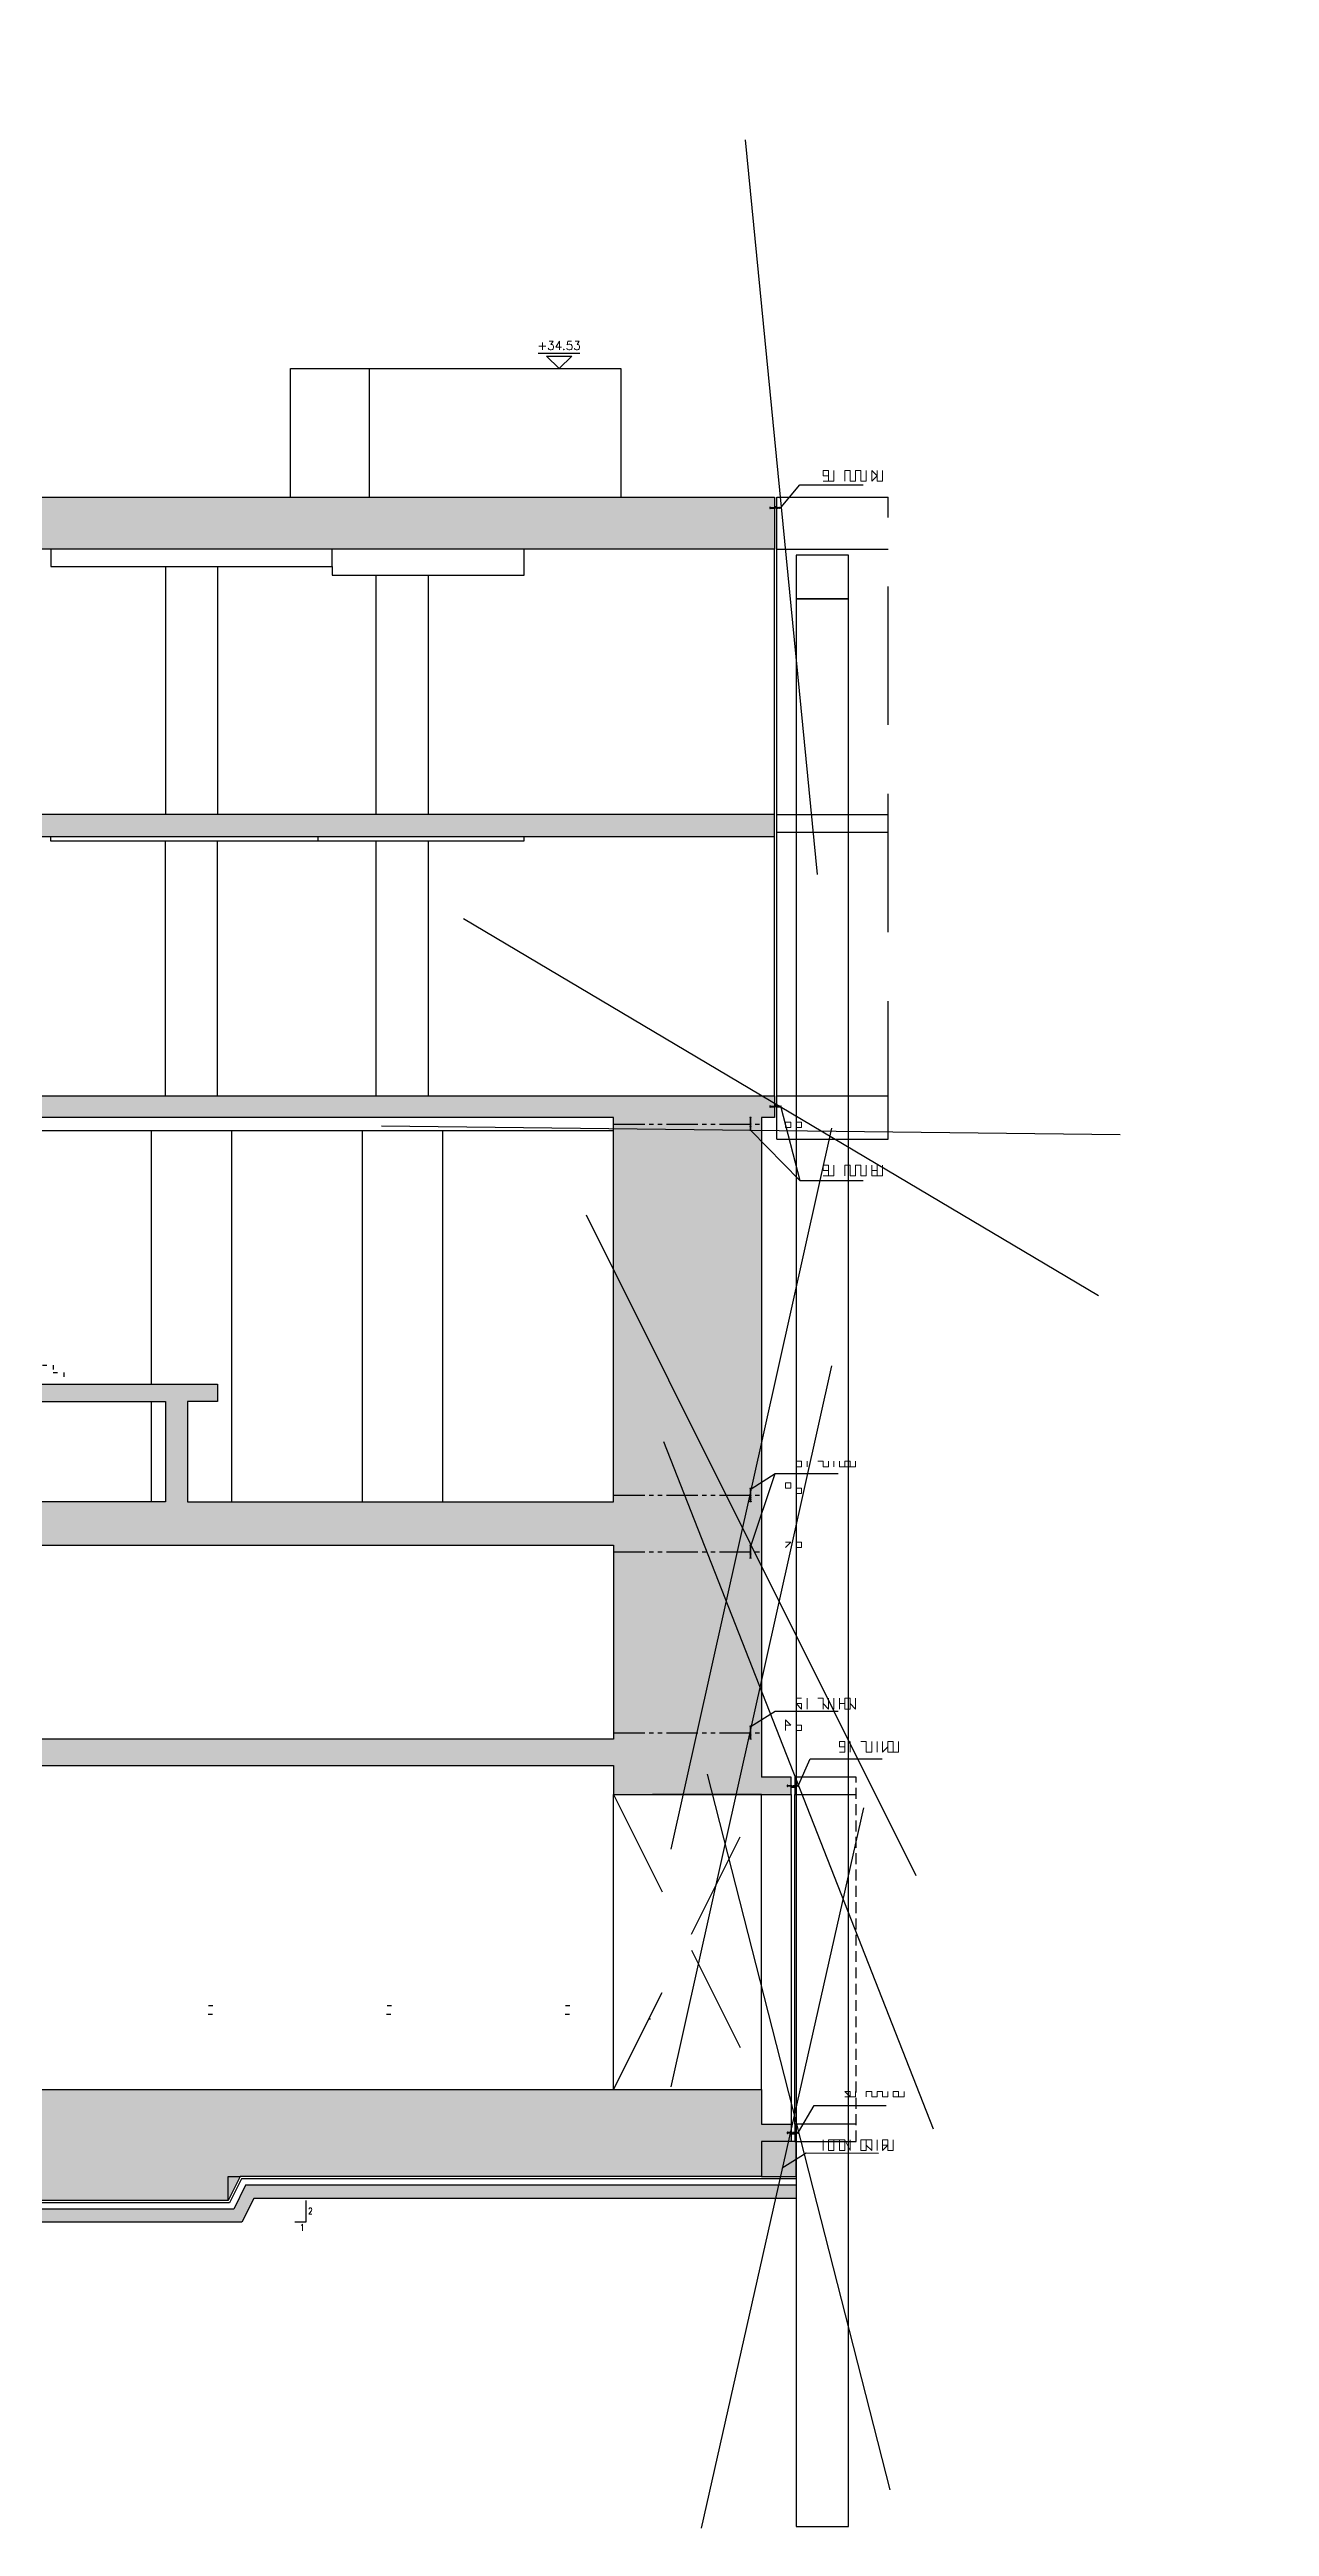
# Model space of a CAD drawing. Header units: millimetres. Extents: x 400382 to 401500, y 4543975 to 4544133.
# Drawn here: x 400997.5 to 401025.5, y 4544007.9 to 4544064.9 of the extents above; entities that cross this region are included whole.
import ezdxf
from ezdxf.enums import TextEntityAlignment as Align

# ---------------------------------------------------------------- set-up
doc = ezdxf.new("R2010")
doc.units = ezdxf.units.MM
for name, pattern in [('ACAD_ISO05W100', [33, 24, -3, 0, -3, 0, -3]), ('CIZGI', [0.4, 0.25, -0.15]), ('CONTINU', [0]), ('Dot', [4, 0, -4]), ('HIDDEN', [0.375, 0.25, -0.125]), ('HIDDEN2', [4.7625, 3.175, -1.5875]), ('UUC-ST-KAL-I05-101-U-000$0$ACAD_ISO05W100', [33, 24, -3, 0, -3, 0, -3])]:
    doc.linetypes.add(name, pattern=pattern)
for name, color, linetype in [('görünüş prota', 4, 'Continuous'), ('inşaat derzi prota', 11, 'Continuous'), ('kesik prota', 2, 'CIZGI'), ('kesit prota', 1, 'Continuous'), ('kesit tarama prota', 252, 'Continuous'), ('kolon tarama prota', 252, 'Continuous'), ('kot prota', 4, 'Continuous'), ('not çizgisi prota', 4, 'Continuous'), ('PRT-CST-rc_level', 6, 'Continuous'), ('PRT-CST-rc_levermark', 4, 'Continuous'), ('st_s_not yazısı', 6, 'Continuous'), ('st_s_su tutucu', 2, 'Continuous'), ('st_s_ölçü', 4, 'Continuous'), ('t35 prota', 3, 'Continuous'), ('UUC-ST-KAL-I05-101-U-000$0$st_s_su tutucu', 2, 'Continuous')]:
    doc.layers.add(name, color=color, linetype=linetype)
doc.layers.add('PRT-KD-kazik', color=172, linetype='Continuous', lineweight=25)
doc.styles.add('NOT', font='romanstw.shx')
doc.styles.add('OLCU', font='romanstw.shx')
doc.dimstyles.new('1-50', dxfattribs={"dimtxt": 10, "dimasz": 4, "dimexe": 4, "dimexo": 8, "dimgap": 4, "dimtad": 1, "dimdec": 1, "dimrnd": 0.05, "dimzin": 9, "dimdsep": 46, "dimtxsty": 'OLCU', "dimblk1": 'OBLIQUE', "dimblk2": 'OBLIQUE', "dimsah": 1, "dimcen": 2, "dimdle": 4, "dimclrd": 4, "dimclre": 4, "dimclrt": 3, "dimadec": 1, "dimazin": 0, "dimtfac": 1, "dimtdec": 1, "dimtix": 1, "dimtmove": 2, "dimatfit": 3, "dimldrblk": 'OBLIQUE', "dimfxl": 1, "dimtvp": 1, "dimtolj": 1, "dimtzin": 1, "dimarcsym": 0})

# ---------------------------------------------------------------- blocks, each defined once
blk = doc.blocks.new('_Oblique')
at = {"layer": 'st_s_ölçü', "lineweight": -2}
blk.add_line((-0.5, -0.5), (0.5, 0.5), dxfattribs=at)
blk = doc.blocks.new('KOTK5')
at = {"layer": 'PRT-CST-rc_levermark'}
blk.add_line((217, 160), (-213, 160), dxfattribs=at)
blk.add_lwpolyline([(130, 130), (-130, 130), (0, 0)], close=True, dxfattribs=at)
at = {"layer": 'PRT-CST-rc_level', "style": 'OLCU'}
blk.add_attdef('000.00', text='', height=90, dxfattribs=at).set_placement((0, 193), align=Align.CENTER)
blk = doc.blocks.new('D')
at = {"layer": 'st_s_su tutucu', "linetype": 'CONTINU', "ltscale": 0.2}
for p, q in [((-39988, 52508), (-39993, 52508)), ((-39993, 52508), (-39993, 52507)), ((-39993, 52507), (-39991, 52506)), ((-39991, 52499), (-39992, 52499)), ((-39992, 52499), (-39992, 52498)), ((-39992, 52498), (-39991, 52498)), ((-39991, 52489), (-39992, 52489)), ((-39992, 52489), (-39992, 52488)), ((-39992, 52488), (-39991, 52488)), ((-39991, 52506), (-39991, 52499)), ((-39991, 52498), (-39991, 52489)), ((-39991, 52488), (-39991, 52479)), ((-39990, 52506), (-39988, 52507)), ((-39990, 52499), (-39990, 52506)), ((-39989, 52499), (-39990, 52499)), ((-39990, 52489), (-39990, 52498)), ((-39990, 52498), (-39989, 52498)), ((-39989, 52489), (-39990, 52489)), ((-39990, 52479), (-39990, 52488)), ((-39990, 52488), (-39989, 52488)), ((-39989, 52498), (-39989, 52499)), ((-39989, 52488), (-39989, 52489)), ((-39988, 52507), (-39988, 52508)), ((-39993, 52449), (-39991, 52450)), ((-39993, 52448), (-39993, 52449)), ((-39988, 52448), (-39993, 52448)), ((-39991, 52479), (-39992, 52479)), ((-39992, 52479), (-39992, 52478)), ((-39992, 52478), (-39991, 52478)), ((-39992, 52468), (-39992, 52469)), ((-39992, 52469), (-39991, 52469)), ((-39991, 52468), (-39992, 52468)), ((-39992, 52458), (-39992, 52459)), ((-39992, 52459), (-39991, 52459)), ((-39991, 52458), (-39992, 52458)), ((-39991, 52469), (-39991, 52478)), ((-39991, 52459), (-39991, 52468)), ((-39991, 52450), (-39991, 52458)), ((-39989, 52479), (-39990, 52479)), ((-39990, 52478), (-39989, 52478)), ((-39990, 52478), (-39990, 52469)), ((-39990, 52469), (-39989, 52469)), ((-39989, 52468), (-39990, 52468)), ((-39990, 52468), (-39990, 52459)), ((-39990, 52459), (-39989, 52459)), ((-39989, 52458), (-39990, 52458)), ((-39990, 52458), (-39990, 52450)), ((-39990, 52450), (-39988, 52449)), ((-39989, 52478), (-39989, 52479)), ((-39989, 52469), (-39989, 52468)), ((-39989, 52459), (-39989, 52458)), ((-39988, 52449), (-39988, 52448))]:
    blk.add_line(p, q, dxfattribs=at)

msp = doc.modelspace()

# ---------------------------------------------------------------- hatches: boundary and pattern name
at = {"layer": 'kesit tarama prota'}
h = msp.add_hatch(color=256, dxfattribs=at)
h.dxf.hatch_style = 1
h.paths.add_polyline_path([(401014.165, 4544054.579), (400934.388, 4544054.579), (400934.388, 4544056.519), (400929.785, 4544056.519), (400929.785, 4544054.579), (400908.962, 4544054.579), (400908.962, 4544023.829), (400908.562, 4544023.829), (400908.562, 4544023.429), (400910.962, 4544023.429), (400910.962, 4544025.429), (400919.062, 4544025.429), (400919.062, 4544024.129), (400926.598, 4544024.129), (400926.598, 4544025.429), (401010.462, 4544025.429), (401010.462, 4544024.759), (401014.545, 4544024.759), (401014.545, 4544025.159), (401013.865, 4544025.159), (401013.865, 4544040.319), (401014.165, 4544040.319), (401014.165, 4544040.819), (400994.725, 4544040.819), (400994.725, 4544039.519), (400996.767, 4544039.519), (400996.767, 4544040.319), (401010.462, 4544040.319), (401010.462, 4544031.489), (401000.68, 4544031.489), (401000.68, 4544033.789), (401001.37, 4544033.789), (401001.37, 4544034.189), (400978.903, 4544034.189), (400978.903, 4544033.789), (400979.584, 4544033.789), (400979.584, 4544031.489), (400937.71, 4544031.489), (400950.406, 4544038.819), (400953.775, 4544038.819), (400953.775, 4544040.319), (400958.97, 4544040.319), (400958.97, 4544038.819), (400965.27, 4544038.819), (400965.27, 4544040.319), (400983.495, 4544040.319), (400983.495, 4544039.519), (400984.687, 4544039.519), (400984.687, 4544038.819), (400986.995, 4544038.819), (400994.638, 4544035.249), (400994.638, 4544035.827), (400989.836, 4544038.069), (400990.707, 4544038.069), (400991.546, 4544037.684), (400991.546, 4544038.029), (400991.546, 4544038.199), (400991.175, 4544038.199), (400991.175, 4544038.369), (400989.403, 4544038.369), (400989.403, 4544038.539), (400989.032, 4544038.539), (400989.032, 4544038.709), (400988.622, 4544038.709), (400988.622, 4544038.637), (400987.16, 4544039.319), (400985.538, 4544039.319), (400985.538, 4544040.819), (400965.957, 4544040.819), (400973.682, 4544045.279), (400977.705, 4544045.279), (400977.705, 4544046.779), (400984.007, 4544046.779), (400984.007, 4544045.779), (400985.028, 4544045.779), (400985.028, 4544046.779), (401014.165, 4544046.779), (401014.165, 4544047.279), (400974.881, 4544047.279), (400974.881, 4544047.129), (400974.591, 4544047.129), (400974.591, 4544046.959), (400974.301, 4544046.959), (400974.301, 4544046.789), (400974.011, 4544046.789), (400974.011, 4544046.619), (400973.721, 4544046.619), (400973.721, 4544046.449), (400973.431, 4544046.449), (400973.431, 4544046.279), (400973.141, 4544046.279), (400973.141, 4544046.109), (400972.851, 4544046.109), (400972.851, 4544045.939), (400972.561, 4544045.939), (400972.561, 4544045.769), (400972.271, 4544045.769), (400972.271, 4544045.599), (400971.981, 4544045.599), (400971.981, 4544045.429), (400971.691, 4544045.429), (400971.691, 4544045.259), (400971.401, 4544045.259), (400971.401, 4544045.089), (400970.211, 4544045.089), (400970.211, 4544044.919), (400969.921, 4544044.919), (400969.921, 4544044.749), (400969.631, 4544044.749), (400969.631, 4544044.579), (400969.341, 4544044.579), (400969.341, 4544044.409), (400969.051, 4544044.409), (400969.051, 4544044.239), (400968.761, 4544044.239), (400968.761, 4544044.069), (400968.471, 4544044.069), (400968.471, 4544043.899), (400968.181, 4544043.899), (400968.181, 4544043.729), (400967.891, 4544043.729), (400967.891, 4544043.559), (400967.601, 4544043.559), (400967.601, 4544043.389), (400967.311, 4544043.389), (400967.311, 4544043.219), (400967.021, 4544043.219), (400967.021, 4544043.049), (400966.731, 4544043.049), (400966.731, 4544042.879), (400965.541, 4544042.879), (400965.541, 4544042.709), (400965.251, 4544042.709), (400965.251, 4544042.539), (400964.961, 4544042.539), (400964.961, 4544042.369), (400964.671, 4544042.369), (400964.671, 4544042.199), (400964.381, 4544042.199), (400964.381, 4544042.029), (400964.091, 4544042.029), (400964.091, 4544041.859), (400963.801, 4544041.859), (400963.801, 4544041.689), (400963.511, 4544041.689), (400963.511, 4544041.519), (400963.221, 4544041.519), (400963.221, 4544041.349), (400962.931, 4544041.349), (400962.931, 4544041.179), (400962.641, 4544041.179), (400962.641, 4544041.009), (400962.351, 4544041.009), (400962.351, 4544040.819), (400960.595, 4544040.819), (400960.595, 4544040.619), (400962.361, 4544040.619), (400962.361, 4544039.319), (400959.47, 4544039.319), (400959.47, 4544040.619), (400959.795, 4544040.619), (400959.795, 4544040.819), (400952.483, 4544040.819), (400952.483, 4544040.669), (400952.193, 4544040.669), (400952.193, 4544040.499), (400951.903, 4544040.499), (400951.903, 4544040.329), (400951.613, 4544040.329), (400951.613, 4544040.159), (400951.323, 4544040.159), (400951.323, 4544039.989), (400951.033, 4544039.989), (400951.033, 4544039.819), (400950.743, 4544039.819), (400950.743, 4544039.649), (400950.453, 4544039.649), (400950.453, 4544039.479), (400950.163, 4544039.479), (400950.163, 4544039.309), (400949.873, 4544039.309), (400949.873, 4544039.139), (400949.583, 4544039.139), (400949.583, 4544038.969), (400949.293, 4544038.969), (400949.293, 4544038.799), (400949.003, 4544038.799), (400949.003, 4544038.629), (400948.713, 4544038.629), (400948.713, 4544038.459), (400947.513, 4544038.459), (400947.513, 4544038.289), (400947.223, 4544038.289), (400947.223, 4544038.119), (400946.933, 4544038.119), (400946.933, 4544037.949), (400946.643, 4544037.949), (400946.643, 4544037.779), (400946.353, 4544037.779), (400946.353, 4544037.609), (400946.063, 4544037.609), (400946.063, 4544037.439), (400945.773, 4544037.439), (400945.773, 4544037.269), (400945.483, 4544037.269), (400945.483, 4544037.099), (400945.193, 4544037.099), (400945.193, 4544036.929), (400944.903, 4544036.929), (400944.903, 4544036.759), (400944.613, 4544036.759), (400944.613, 4544036.589), (400944.323, 4544036.589), (400944.323, 4544036.419), (400944.033, 4544036.419), (400944.033, 4544036.249), (400943.743, 4544036.249), (400943.743, 4544036.079), (400942.543, 4544036.079), (400942.543, 4544035.909), (400942.253, 4544035.909), (400942.253, 4544035.739), (400941.963, 4544035.739), (400941.963, 4544035.569), (400941.673, 4544035.569), (400941.673, 4544035.399), (400941.383, 4544035.399), (400941.383, 4544035.229), (400941.093, 4544035.229), (400941.093, 4544035.059), (400940.803, 4544035.059), (400940.803, 4544034.889), (400940.513, 4544034.889), (400940.513, 4544034.719), (400940.223, 4544034.719), (400940.223, 4544034.549), (400939.933, 4544034.549), (400939.933, 4544034.379), (400939.643, 4544034.379), (400939.643, 4544034.209), (400939.353, 4544034.209), (400939.353, 4544034.039), (400939.063, 4544034.039), (400939.063, 4544033.869), (400938.773, 4544033.869), (400938.773, 4544033.699), (400937.573, 4544033.699), (400937.573, 4544033.529), (400937.283, 4544033.529), (400937.283, 4544033.359), (400936.993, 4544033.359), (400936.993, 4544033.189), (400936.703, 4544033.189), (400936.703, 4544033.019), (400936.413, 4544033.019), (400936.413, 4544032.849), (400936.123, 4544032.849), (400936.123, 4544032.679), (400935.833, 4544032.679), (400935.833, 4544032.509), (400935.543, 4544032.509), (400935.543, 4544032.339), (400935.253, 4544032.339), (400935.253, 4544032.169), (400934.963, 4544032.169), (400934.963, 4544031.999), (400934.673, 4544031.999), (400934.673, 4544031.829), (400934.383, 4544031.829), (400934.383, 4544031.659), (400934.093, 4544031.659), (400934.093, 4544031.489), (400933.803, 4544031.489), (400933.803, 4544031.319), (400933.513, 4544031.319), (400933.513, 4544031.149), (400932.313, 4544031.149), (400932.313, 4544030.979), (400932.023, 4544030.979), (400932.023, 4544030.809), (400931.733, 4544030.809), (400931.733, 4544030.639), (400931.443, 4544030.639), (400931.443, 4544030.469), (400931.153, 4544030.469), (400931.153, 4544030.299), (400930.863, 4544030.299), (400930.863, 4544030.129), (400930.573, 4544030.129), (400930.573, 4544029.959), (400930.283, 4544029.959), (400930.283, 4544029.789), (400929.993, 4544029.789), (400929.993, 4544029.619), (400929.703, 4544029.619), (400929.703, 4544029.449), (400929.413, 4544029.449), (400929.413, 4544029.279), (400929.123, 4544029.279), (400929.123, 4544029.109), (400928.833, 4544029.109), (400928.833, 4544028.939), (400928.543, 4544028.939), (400928.543, 4544028.769), (400928.253, 4544028.769), (400928.253, 4544028.599), (400927.053, 4544028.599), (400927.053, 4544028.429), (400926.763, 4544028.429), (400926.763, 4544028.259), (400926.473, 4544028.259), (400926.473, 4544028.089), (400926.183, 4544028.089), (400926.183, 4544027.919), (400925.893, 4544027.919), (400925.893, 4544027.749), (400925.603, 4544027.749), (400925.603, 4544027.579), (400925.313, 4544027.579), (400925.313, 4544027.409), (400925.023, 4544027.409), (400925.023, 4544027.239), (400924.733, 4544027.239), (400924.733, 4544027.069), (400924.443, 4544027.069), (400924.443, 4544026.899), (400924.153, 4544026.899), (400924.153, 4544026.729), (400923.863, 4544026.729), (400923.863, 4544026.559), (400923.573, 4544026.559), (400923.573, 4544026.389), (400923.283, 4544026.389), (400923.283, 4544026.219), (400922.993, 4544026.219), (400922.993, 4544025.729), (400922.693, 4544025.729), (400922.693, 4544026.029), (400920.762, 4544026.029), (400920.762, 4544025.829), (400922.493, 4544025.829), (400922.493, 4544025.529), (400922.993, 4544025.529), (400922.993, 4544024.529), (400919.662, 4544024.529), (400919.662, 4544025.829), (400919.962, 4544025.829), (400919.962, 4544026.029), (400910.962, 4544026.029), (400910.962, 4544030.889), (400922.612, 4544030.889), (400922.612, 4544030.489), (400923.812, 4544030.489), (400923.812, 4544031.489), (400910.462, 4544031.489), (400910.462, 4544040.319), (400918.012, 4544040.319), (400918.012, 4544038.819), (400922.745, 4544038.819), (400925.343, 4544040.319), (400939.112, 4544040.319), (400939.112, 4544039.619), (400939.712, 4544039.619), (400939.712, 4544040.819), (400926.209, 4544040.819), (400933.934, 4544045.279), (400937.897, 4544045.279), (400937.897, 4544046.779), (400965.712, 4544046.779), (400965.712, 4544047.279), (400935.093, 4544047.279), (400935.093, 4544047.129), (400934.803, 4544047.129), (400934.803, 4544046.959), (400934.513, 4544046.959), (400934.513, 4544046.789), (400934.223, 4544046.789), (400934.223, 4544046.619), (400933.933, 4544046.619), (400933.933, 4544046.449), (400933.643, 4544046.449), (400933.643, 4544046.279), (400933.353, 4544046.279), (400933.353, 4544046.109), (400933.063, 4544046.109), (400933.063, 4544045.939), (400932.773, 4544045.939), (400932.773, 4544045.769), (400932.483, 4544045.769), (400932.483, 4544045.599), (400932.193, 4544045.599), (400932.193, 4544045.429), (400931.903, 4544045.429), (400931.903, 4544045.259), (400931.613, 4544045.259), (400931.613, 4544045.089), (400930.413, 4544045.089), (400930.413, 4544044.919), (400930.123, 4544044.919), (400930.123, 4544044.749), (400929.833, 4544044.749), (400929.833, 4544044.579), (400929.543, 4544044.579), (400929.543, 4544044.409), (400929.253, 4544044.409), (400929.253, 4544044.239), (400928.963, 4544044.239), (400928.963, 4544044.069), (400928.673, 4544044.069), (400928.673, 4544043.899), (400928.383, 4544043.899), (400928.383, 4544043.729), (400928.093, 4544043.729), (400928.093, 4544043.559), (400927.803, 4544043.559), (400927.803, 4544043.389), (400927.513, 4544043.389), (400927.513, 4544043.219), (400927.223, 4544043.219), (400927.223, 4544043.049), (400926.933, 4544043.049), (400926.933, 4544042.879), (400925.733, 4544042.879), (400925.733, 4544042.709), (400925.443, 4544042.709), (400925.443, 4544042.539), (400925.153, 4544042.539), (400925.153, 4544042.369), (400924.863, 4544042.369), (400924.863, 4544042.199), (400924.573, 4544042.199), (400924.573, 4544042.029), (400924.283, 4544042.029), (400924.283, 4544041.859), (400923.993, 4544041.859), (400923.993, 4544041.689), (400923.703, 4544041.689), (400923.703, 4544041.519), (400923.413, 4544041.519), (400923.413, 4544041.349), (400923.123, 4544041.349), (400923.123, 4544041.179), (400922.833, 4544041.179), (400922.833, 4544041.009), (400922.543, 4544041.009), (400922.543, 4544040.819), (400920.762, 4544040.819), (400920.762, 4544040.619), (400922.553, 4544040.619), (400922.553, 4544039.319), (400918.512, 4544039.319), (400918.512, 4544040.319), (400919.662, 4544040.319), (400919.662, 4544040.619), (400919.962, 4544040.619), (400919.962, 4544040.819), (400910.462, 4544040.819), (400910.462, 4544046.779), (400922.612, 4544046.779), (400922.612, 4544046.279), (400923.212, 4544046.279), (400923.212, 4544047.279), (400910.462, 4544047.279), (400910.462, 4544053.379), (400930.285, 4544053.379), (400930.285, 4544056.019), (400933.888, 4544056.019), (400933.888, 4544053.379), (401014.165, 4544053.379)])
h.paths.add_polyline_path([(400937.397, 4544047.079), (400937.397, 4544045.779), (400933.185, 4544045.779), (400935.403, 4544047.079)], flags=16)
h.paths.add_polyline_path([(400931.623, 4544044.889), (400931.623, 4544044.522), (400927.243, 4544041.993), (400927.243, 4544042.829), (400930.757, 4544044.889)], flags=16)
h.paths.add_polyline_path([(400950.575, 4544039.319), (400952.793, 4544040.619), (400953.275, 4544040.619), (400953.275, 4544039.319)], flags=16)
h.paths.add_polyline_path([(400942.887, 4544035.879), (400943.743, 4544035.879), (400943.743, 4544035.55), (400939.073, 4544032.853), (400939.073, 4544033.643)], flags=16)
h.paths.add_polyline_path([(400926.943, 4544042.679), (400926.943, 4544041.82), (400922.853, 4544039.459), (400922.853, 4544040.789), (400926.077, 4544042.679)], flags=16)
h.paths.add_polyline_path([(400938.773, 4544033.499), (400938.773, 4544032.68), (400936.71, 4544031.489), (400935.055, 4544031.489), (400935.055, 4544031.822), (400937.917, 4544033.499)], flags=16)
h.paths.add_polyline_path([(400964.697, 4544030.889), (400964.697, 4544030.489), (401010.462, 4544030.489), (401010.462, 4544026.029), (400926.598, 4544026.029), (400935.016, 4544030.889), (400937.712, 4544030.889), (400937.712, 4544030.489), (400938.312, 4544030.489), (400938.312, 4544030.889)], flags=16)
h.paths.add_polyline_path([(400933.523, 4544030.949), (400933.523, 4544030.605), (400928.553, 4544027.735), (400928.553, 4544028.543), (400932.657, 4544030.949)], flags=16)
h.paths.add_polyline_path([(400962.661, 4544040.789), (400965.885, 4544042.679), (400966.731, 4544042.679), (400966.731, 4544041.843), (400964.77, 4544040.711), (400964.77, 4544039.319), (400962.661, 4544039.319)], flags=16)
h.paths.add_polyline_path([(400967.031, 4544042.823), (400970.555, 4544044.889), (400971.401, 4544044.889), (400971.401, 4544044.539), (400967.031, 4544042.016)], flags=16)
h.paths.add_polyline_path([(400928.253, 4544028.399), (400928.253, 4544027.562), (400925.798, 4544026.145), (400925.798, 4544024.529), (400923.293, 4544024.529), (400923.293, 4544025.993), (400927.397, 4544028.399)], flags=16)
h.paths.add_polyline_path([(400973.548, 4544046.116), (400975.191, 4544047.079), (400977.205, 4544047.079), (400977.205, 4544045.779), (400973.548, 4544045.779)], flags=16)
h.paths.add_polyline_path([(400980.094, 4544033.789), (401000.17, 4544033.789), (401000.17, 4544031.489), (400980.094, 4544031.489)], flags=16)
h = msp.add_hatch(color=256, dxfattribs=at)
h.dxf.hatch_style = 1
h.paths.add_polyline_path([(401014.545, 4544017.187), (401013.865, 4544017.187), (401013.865, 4544017.979), (400910.598, 4544017.979), (400910.462, 4544017.979), (400910.462, 4544017.979), (400908.962, 4544017.979), (400908.962, 4544016.979), (400908.562, 4544016.979), (400908.562, 4544016.579), (400908.962, 4544016.579), (400908.962, 4544015.979), (400978.373, 4544015.979), (400978.648, 4544015.429), (401001.615, 4544015.429), (401001.89, 4544015.979), (401013.865, 4544015.979), (401013.865, 4544016.787), (401014.545, 4544016.787)])
h = msp.add_hatch(color=256, dxfattribs=at)
h.dxf.hatch_style = 1
h.paths.add_polyline_path([(401014.665, 4544016.787), (401013.865, 4544016.787), (401013.865, 4544015.979), (401014.665, 4544015.979)])
h = msp.add_hatch(dxfattribs=at)
h.set_pattern_fill('AR-CONC', color=253, scale=0.001)
h.set_pattern_definition([(50, (401082.28934, 4543709.78751), (0.18218467, -0.015939086), [0.01905, -0.20955]), (355, (401082.28934, 4543709.7875), (-0.03524342, 0.19105685), [0.01524, -0.16764058]), (100.451445, (401082.30452, 4543709.78618), (0.14694125, 0.17511775), [0.01619001, -0.17809024]), (46.1842, (401082.28934, 4543709.8383), (0.27107904, -0.04204233), [0.028575, -0.314325]), (96.63556, (401082.31193, 4543709.8348), (0.23740413, 0.24742612), [0.02428502, -0.2671356]), (351.18415, (401082.28934, 4543709.8383), (0.23740413, 0.24742612), [0.02285997, -0.25145973]), (21, (401082.31474, 4543709.82561), (0.15161439, -0.1022652), [0.01905, -0.20955]), (326, (401082.31474, 4543709.8256), (0.06180203, 0.18418797), [0.01524, -0.16764]), (71.451445, (401082.32738, 4543709.81709), (0.21341642, 0.08192277), [0.01619001, -0.17808994]), (37.5, (401082.28934, 4543709.78751), (0.003088603, 0.084555039), [0, -0.165608, 0, -0.17018, 0, -0.168275]), (7.5, (401082.28934, 4543709.78751), (0.066819663, 0.100180575), [0, -0.097028, 0, -0.161798, 0, -0.064135]), (327.5, (401082.2327, 4543709.78751), (0.135590595, -0.005728744), [0, -0.0635, 0, -0.19812, 0, -0.26289]), (317.5, (401082.2073, 4543709.78751), (0.14812918, 0.02542649), [0, -0.08255, 0, -0.131572, 0, -0.18669])])
h.paths.add_polyline_path([(401001.924, 4544014.929), (401002.199, 4544015.479), (401014.665, 4544015.479), (401014.665, 4544015.779), (401002.014, 4544015.779), (401001.739, 4544015.229), (400978.524, 4544015.229), (400978.249, 4544015.779), (400908.162, 4544015.779), (400908.162, 4544015.479), (400978.064, 4544015.479), (400978.339, 4544014.929)])

# ---------------------------------------------------------------- linework, layer by layer
at = {"layer": 'görünüş prota', "color": 4}
for p, q in [((401004.861, 4544054.579), (401004.861, 4544057.529)), ((401014.166, 4544047.279), (401014.166, 4544053.379)), ((401000.17, 4544052.979), (401000.17, 4544047.279)), ((401001.37, 4544052.979), (401001.37, 4544047.279)), ((401005.016, 4544047.279), (401005.016, 4544052.779)), ((401006.216, 4544047.279), (401006.216, 4544052.779)), ((401000.17, 4544040.819), (401000.17, 4544046.679)), ((401001.37, 4544040.819), (401001.37, 4544046.679)), ((401005.016, 4544040.819), (401005.016, 4544046.679)), ((401006.216, 4544040.819), (401006.216, 4544046.679)), ((401014.165, 4544040.819), (401014.165, 4544046.779)), ((400999.847, 4544034.189), (400999.847, 4544040.019)), ((401001.693, 4544031.489), (401001.693, 4544040.019)), ((401004.693, 4544040.019), (401004.693, 4544031.489)), ((401006.537, 4544040.019), (401006.537, 4544031.489)), ((400999.847, 4544031.489), (400999.847, 4544033.789))]:
    msp.add_line(p, q, dxfattribs=at)
at = {"layer": 'görünüş prota', "color": 4, "linetype": 'Dot'}
for p, q in [((400910.951, 4544019.709), (401010.452, 4544019.709)), ((400910.962, 4544019.909), (401010.462, 4544019.909))]:
    msp.add_line(p, q, dxfattribs=at)
at = {"layer": 'görünüş prota', "color": 4}
for points in [[(401003.042, 4544054.579), (401003.042, 4544057.529), (401010.636, 4544057.529), (401010.636, 4544054.579)], [(400997.536, 4544053.379), (400997.536, 4544052.979), (401004.005, 4544052.979), (401004.005, 4544053.379)], [(401004.005, 4544052.979), (401004.005, 4544052.779), (401008.41, 4544052.779), (401008.41, 4544053.379)], [(400997.533, 4544046.779), (400997.533, 4544046.679), (401003.679, 4544046.679), (401003.679, 4544046.779)], [(401003.679, 4544046.679), (401008.41, 4544046.679), (401008.41, 4544046.779)], [(400996.767, 4544040.019), (401010.462, 4544040.019)], [(401013.865, 4544017.979), (401013.865, 4544024.759)], [(401014.545, 4544024.759), (401014.545, 4544017.187)]]:
    msp.add_lwpolyline(points, dxfattribs=at)
at = {"layer": 'görünüş prota', "color": 4, "linetype": 'Dot'}
msp.add_lwpolyline([(400997.348, 4544034.629), (400997.591, 4544034.629), (400997.591, 4544034.459), (400997.834, 4544034.459), (400997.834, 4544034.189)], dxfattribs=at)
at = {"layer": 'görünüş prota'}
for points in [[(401014.665, 4544015.929), (401001.921, 4544015.929), (401001.646, 4544015.379), (400978.617, 4544015.379), (400978.342, 4544015.929), (400908.162, 4544015.929)], [(401014.665, 4544015.779), (401002.014, 4544015.779), (401001.739, 4544015.229), (400978.524, 4544015.229), (400978.249, 4544015.779), (400908.162, 4544015.779)], [(401013.865, 4544015.979), (401014.665, 4544015.979), (401014.665, 4544015.479)], [(401014.665, 4544015.479), (401002.199, 4544015.479), (401001.924, 4544014.929), (400978.339, 4544014.929), (400978.064, 4544015.479), (400908.162, 4544015.479)]]:
    msp.add_lwpolyline(points, dxfattribs=at)
at = {"layer": 'inşaat derzi prota', "linetype": 'ACAD_ISO05W100', "ltscale": 0.03}
for points in [[(401010.462, 4544040.169), (401013.865, 4544040.169)], [(401010.462, 4544031.639), (401013.865, 4544031.639)], [(401010.462, 4544030.339), (401013.865, 4544030.339)], [(401010.462, 4544026.179), (401013.865, 4544026.179)]]:
    msp.add_lwpolyline(points, dxfattribs=at)
at = {"layer": 'kesik prota', "ltscale": 10}
for points in [[(401010.462, 4544017.979), (401013.865, 4544024.759), (401010.462, 4544024.759), (401013.865, 4544017.979)], [(401001.615, 4544015.429), (401001.615, 4544015.979), (401001.89, 4544015.979)]]:
    msp.add_lwpolyline(points, dxfattribs=at)
at = {"layer": 'kesit prota', "color": 1}
for p, q in [((400926.598, 4544025.429), (401010.462, 4544025.429)), ((401010.462, 4544025.429), (401010.462, 4544024.759)), ((401010.462, 4544024.759), (401014.545, 4544024.759)), ((401014.545, 4544025.159), (401013.865, 4544025.159)), ((401014.545, 4544024.759), (401014.545, 4544025.159))]:
    msp.add_line(p, q, dxfattribs=at)
at = {"layer": 'kesit prota', "color": 4, "linetype": 'Dot'}
msp.add_line((401011.28, 4544019.609), (401011.313, 4544019.609), dxfattribs=at)
at = {"layer": 'kesit prota', "color": 1}
for points in [[(400908.962, 4544054.579), (400929.785, 4544054.579), (400929.785, 4544056.519), (400934.388, 4544056.519), (400934.388, 4544054.579), (401014.165, 4544054.579), (401014.165, 4544053.379), (400933.888, 4544053.379), (400933.888, 4544056.019)], [(400985.028, 4544046.779), (401014.165, 4544046.779), (401014.165, 4544047.279), (400974.881, 4544047.279)], [(400937.71, 4544031.489), (400979.584, 4544031.489), (400979.584, 4544033.789), (400978.903, 4544033.789), (400978.903, 4544034.189), (401001.37, 4544034.189), (401001.37, 4544033.789), (401000.68, 4544033.789), (401000.68, 4544031.489), (401010.462, 4544031.489), (401010.462, 4544040.319), (400996.767, 4544040.319), (400996.767, 4544039.519), (400994.725, 4544039.519), (400994.725, 4544040.819), (401014.165, 4544040.819), (401014.165, 4544040.319), (401013.865, 4544040.319), (401013.865, 4544025.159)], [(400937.712, 4544030.889), (400937.712, 4544030.489), (400938.312, 4544030.489), (400938.312, 4544030.889), (400964.697, 4544030.889), (400964.697, 4544030.489), (401010.462, 4544030.489), (401010.462, 4544026.029), (400926.598, 4544026.029), (400935.016, 4544030.889), (400937.712, 4544030.889)], [(400908.962, 4544016.579), (400908.562, 4544016.579), (400908.562, 4544016.979), (400908.962, 4544016.979), (400908.962, 4544017.979), (400910.462, 4544017.979), (400910.462, 4544017.979), (401013.865, 4544017.979), (401013.865, 4544017.187), (401014.545, 4544017.187), (401014.545, 4544016.787), (401013.865, 4544016.787), (401013.865, 4544015.979), (401001.89, 4544015.979), (401001.615, 4544015.429), (400978.648, 4544015.429)], [(401014.665, 4544016.787), (401013.865, 4544016.787), (401013.865, 4544015.979), (401014.665, 4544015.979), (401014.665, 4544016.787)]]:
    msp.add_lwpolyline(points, dxfattribs=at)
msp.add_lwpolyline([(400980.094, 4544033.789), (401000.17, 4544033.789), (401000.17, 4544031.489), (400980.094, 4544031.489)], close=True, dxfattribs=at)
at = {"layer": 'kesit tarama prota'}
for points in [[(401014.215, 4544039.819), (401014.215, 4544054.579)], [(401014.215, 4544054.579), (401016.775, 4544054.579)], [(401014.215, 4544053.379), (401016.775, 4544053.379)], [(401014.215, 4544047.279), (401016.775, 4544047.279)], [(401014.215, 4544046.879), (401016.775, 4544046.879)], [(401014.215, 4544040.819), (401016.775, 4544040.819)], [(401014.215, 4544039.819), (401016.775, 4544039.819)]]:
    msp.add_lwpolyline(points, dxfattribs=at)
at = {"layer": 'kesit tarama prota', "linetype": 'HIDDEN2'}
msp.add_lwpolyline([(401016.775, 4544039.819), (401016.775, 4544054.579)], dxfattribs=at)
at = {"layer": 'kolon tarama prota'}
for points in [[(401016.039, 4544025.159), (401014.63, 4544025.159), (401014.63, 4544024.759), (401016.039, 4544024.759)], [(401014.63, 4544017.187), (401014.63, 4544024.759)], [(401016.039, 4544017.187), (401014.63, 4544017.187), (401014.63, 4544016.787), (401016.039, 4544016.787)]]:
    msp.add_lwpolyline(points, dxfattribs=at)
at = {"layer": 'kolon tarama prota', "linetype": 'HIDDEN'}
msp.add_lwpolyline([(401016.039, 4544016.787), (401016.039, 4544025.159)], dxfattribs=at)
at = {"layer": 'PRT-KD-kazik', "color": 3}
for points in [[(401015.865, 4544053.239), (401014.665, 4544053.239), (401014.665, 4544052.239), (401015.865, 4544052.239)], [(401015.865, 4544052.239), (401014.665, 4544052.239), (401014.665, 4544007.939), (401015.865, 4544007.939)]]:
    msp.add_lwpolyline(points, close=True, dxfattribs=at)
at = {"layer": 'st_s_ölçü', "color": 6, "lineweight": 0}
for points in [[(401015.407, 4544055.19), (401015.283, 4544055.19), (401015.283, 4544055.066), (401015.407, 4544055.066), (401015.407, 4544054.942), (401015.283, 4544054.942)], [(401015.407, 4544055.19), (401015.407, 4544055.066), (401015.407, 4544054.942), (401015.531, 4544054.942), (401015.531, 4544055.066), (401015.531, 4544055.19)], [(401015.778, 4544055.19), (401015.778, 4544054.942)], [(401015.778, 4544055.19), (401015.902, 4544055.19)], [(401015.902, 4544055.19), (401015.902, 4544055.066), (401015.902, 4544054.942), (401016.026, 4544054.942), (401016.026, 4544055.066), (401016.026, 4544055.19)], [(401016.026, 4544055.19), (401016.15, 4544055.19)], [(401016.15, 4544055.19), (401016.15, 4544054.942)], [(401016.15, 4544055.19), (401016.15, 4544055.066), (401016.15, 4544054.942), (401016.273, 4544054.942), (401016.273, 4544055.066), (401016.273, 4544055.19)], [(401016.521, 4544055.19), (401016.521, 4544055.066), (401016.521, 4544054.942), (401016.645, 4544054.942), (401016.645, 4544055.066), (401016.645, 4544055.19)], [(401014.417, 4544040.215), (401014.417, 4544040.091), (401014.417, 4544040.215), (401014.541, 4544040.215), (401014.541, 4544040.091), (401014.417, 4544040.091)], [(401015.407, 4544039.101), (401015.407, 4544039.225), (401015.283, 4544039.225), (401015.283, 4544039.101), (401015.407, 4544039.101), (401015.407, 4544038.977), (401015.283, 4544038.977)], [(401015.407, 4544039.225), (401015.407, 4544038.977), (401015.531, 4544038.977), (401015.531, 4544039.225)], [(401015.778, 4544039.225), (401015.778, 4544038.977)], [(401015.778, 4544039.225), (401015.902, 4544039.225)], [(401015.902, 4544039.225), (401015.902, 4544038.977), (401016.026, 4544038.977), (401016.026, 4544039.225)], [(401016.026, 4544039.225), (401016.15, 4544039.225)], [(401016.15, 4544039.225), (401016.15, 4544038.977)], [(401016.15, 4544039.225), (401016.15, 4544038.977), (401016.273, 4544038.977), (401016.273, 4544039.225)], [(401016.521, 4544039.101), (401016.397, 4544039.101), (401016.397, 4544039.225), (401016.397, 4544039.101), (401016.397, 4544038.977), (401016.521, 4544038.977)], [(401016.521, 4544039.225), (401016.521, 4544038.977), (401016.645, 4544038.977), (401016.645, 4544039.225)], [(401014.788, 4544032.418), (401014.665, 4544032.418), (401014.788, 4544032.418), (401014.788, 4544032.294), (401014.665, 4544032.294)], [(401015.16, 4544032.418), (401015.283, 4544032.418)], [(401015.283, 4544032.418), (401015.283, 4544032.294)], [(401015.283, 4544032.418), (401015.283, 4544032.294), (401015.407, 4544032.294), (401015.407, 4544032.418)], [(401015.531, 4544032.418), (401015.531, 4544032.294)], [(401015.655, 4544032.418), (401015.655, 4544032.294), (401015.778, 4544032.294), (401015.778, 4544032.418)], [(401015.902, 4544032.418), (401015.778, 4544032.418), (401015.778, 4544032.294), (401015.902, 4544032.294)], [(401015.902, 4544032.418), (401015.902, 4544032.294), (401016.026, 4544032.294), (401016.026, 4544032.418)], [(401014.417, 4544030.561), (401014.541, 4544030.561), (401014.417, 4544030.438)], [(401014.788, 4544026.972), (401014.665, 4544026.972), (401014.665, 4544026.849), (401014.788, 4544026.849), (401014.788, 4544026.725), (401014.665, 4544026.849)], [(401015.16, 4544026.972), (401015.283, 4544026.972)], [(401015.283, 4544026.972), (401015.283, 4544026.725)], [(401015.283, 4544026.972), (401015.283, 4544026.849), (401015.407, 4544026.725), (401015.407, 4544026.849), (401015.407, 4544026.972)], [(401015.531, 4544026.972), (401015.531, 4544026.725)], [(401015.655, 4544026.972), (401015.655, 4544026.849), (401015.655, 4544026.725), (401015.655, 4544026.849), (401015.778, 4544026.849), (401015.778, 4544026.972)], [(401015.902, 4544026.972), (401015.778, 4544026.972), (401015.778, 4544026.849), (401015.778, 4544026.725), (401015.902, 4544026.725), (401015.902, 4544026.849)], [(401015.902, 4544026.972), (401015.902, 4544026.849), (401016.026, 4544026.725), (401016.026, 4544026.849), (401016.026, 4544026.972)], [(401014.417, 4544026.354), (401014.417, 4544026.477), (401014.541, 4544026.354), (401014.417, 4544026.354), (401014.417, 4544026.23)], [(401015.778, 4544025.858), (401015.778, 4544025.982), (401015.655, 4544025.982), (401015.655, 4544025.858), (401015.778, 4544025.858), (401015.778, 4544025.735), (401015.655, 4544025.735)], [(401016.15, 4544025.982), (401016.273, 4544025.982)], [(401016.273, 4544025.982), (401016.273, 4544025.735)], [(401016.273, 4544025.982), (401016.273, 4544025.858), (401016.273, 4544025.735), (401016.397, 4544025.735), (401016.397, 4544025.858), (401016.397, 4544025.982)], [(401016.521, 4544025.982), (401016.521, 4544025.735)], [(401016.645, 4544025.982), (401016.645, 4544025.858), (401016.645, 4544025.735), (401016.768, 4544025.858), (401016.768, 4544025.982)], [(401016.892, 4544025.858), (401016.892, 4544025.982), (401016.768, 4544025.982), (401016.768, 4544025.858), (401016.768, 4544025.735), (401016.892, 4544025.735)], [(401016.892, 4544025.982), (401016.892, 4544025.858), (401016.892, 4544025.735), (401017.016, 4544025.735), (401017.016, 4544025.858), (401017.016, 4544025.982)], [(401015.902, 4544017.938), (401015.778, 4544017.938), (401015.902, 4544017.814), (401015.778, 4544017.814)], [(401015.902, 4544017.938), (401015.902, 4544017.814), (401016.026, 4544017.814), (401016.026, 4544017.938)], [(401016.273, 4544017.938), (401016.273, 4544017.814)], [(401016.273, 4544017.938), (401016.397, 4544017.938)], [(401016.397, 4544017.938), (401016.397, 4544017.814), (401016.521, 4544017.814), (401016.521, 4544017.938)], [(401016.521, 4544017.938), (401016.645, 4544017.938)], [(401016.645, 4544017.938), (401016.645, 4544017.814)], [(401016.645, 4544017.938), (401016.645, 4544017.814), (401016.768, 4544017.814), (401016.768, 4544017.938)], [(401017.016, 4544017.938), (401016.892, 4544017.938), (401016.892, 4544017.814), (401017.016, 4544017.814)], [(401017.016, 4544017.938), (401017.016, 4544017.814), (401017.14, 4544017.814), (401017.14, 4544017.938)], [(401015.283, 4544016.577), (401015.283, 4544016.824), (401015.283, 4544016.7)], [(401015.283, 4544016.7), (401015.283, 4544016.577)], [(401015.407, 4544016.577), (401015.407, 4544016.824), (401015.531, 4544016.824)], [(401015.531, 4544016.824), (401015.531, 4544016.577)], [(401015.531, 4544016.824), (401015.655, 4544016.824)], [(401015.778, 4544016.577), (401015.778, 4544016.824), (401015.902, 4544016.577), (401015.902, 4544016.824)], [(401016.521, 4544016.824), (401016.521, 4544016.577)], [(401016.768, 4544016.824), (401016.645, 4544016.824), (401016.645, 4544016.7), (401016.645, 4544016.577), (401016.768, 4544016.7), (401016.645, 4544016.7)], [(401016.768, 4544016.824), (401016.768, 4544016.7), (401016.768, 4544016.577), (401016.892, 4544016.577), (401016.892, 4544016.7), (401016.892, 4544016.824)], [(401015.407, 4544016.577), (401015.531, 4544016.577)]]:
    msp.add_lwpolyline(points, dxfattribs=at)
for points in [[(401016.521, 4544055.066), (401016.397, 4544055.19), (401016.397, 4544055.066), (401016.397, 4544054.942), (401016.521, 4544055.066)], [(401014.665, 4544039.967), (401014.665, 4544040.215), (401014.788, 4544040.215), (401014.788, 4544040.091), (401014.665, 4544040.091), (401014.665, 4544039.967)], [(401014.912, 4544032.418), (401014.912, 4544032.294), (401014.912, 4544032.418)], [(401014.417, 4544031.799), (401014.417, 4544031.923), (401014.541, 4544031.923), (401014.541, 4544031.799), (401014.417, 4544031.799)], [(401014.665, 4544031.675), (401014.665, 4544031.923), (401014.665, 4544031.799), (401014.788, 4544031.799), (401014.788, 4544031.675), (401014.665, 4544031.675)], [(401014.665, 4544030.438), (401014.665, 4544030.561), (401014.788, 4544030.561), (401014.788, 4544030.438), (401014.665, 4544030.438)], [(401014.912, 4544026.972), (401014.912, 4544026.849), (401014.912, 4544026.725), (401014.912, 4544026.849), (401014.912, 4544026.972)], [(401014.665, 4544026.23), (401014.665, 4544026.477), (401014.665, 4544026.354), (401014.788, 4544026.354), (401014.788, 4544026.23), (401014.665, 4544026.23)], [(401015.902, 4544025.982), (401015.902, 4544025.858), (401015.902, 4544025.735), (401015.902, 4544025.858), (401015.902, 4544025.982)], [(401015.655, 4544016.824), (401015.655, 4544016.7), (401015.655, 4544016.577), (401015.778, 4544016.577), (401015.778, 4544016.7), (401015.778, 4544016.824), (401015.655, 4544016.824)], [(401016.15, 4544016.577), (401016.15, 4544016.824), (401016.273, 4544016.824), (401016.273, 4544016.7), (401016.273, 4544016.577), (401016.15, 4544016.577)], [(401016.397, 4544016.824), (401016.273, 4544016.824), (401016.273, 4544016.7), (401016.397, 4544016.577), (401016.397, 4544016.7), (401016.397, 4544016.824)]]:
    msp.add_lwpolyline(points, close=True, dxfattribs=at)
at = {"layer": 'st_s_ölçü', "ltscale": 0.1}
msp.add_lwpolyline([(401003.395, 4544015.429), (401003.395, 4544014.929), (401003.145, 4544014.929)], dxfattribs=at)
at = {"layer": 't35 prota', "color": 4}
msp.add_line((401010.462, 4544017.979), (401010.462, 4544024.759), dxfattribs=at)
at = {"layer": 'UUC-ST-KAL-I05-101-U-000$0$st_s_su tutucu', "linetype": 'UUC-ST-KAL-I05-101-U-000$0$ACAD_ISO05W100', "ltscale": 0.05}
for points in [[(401014.171, 4544054.349, -0.57735), (401014.172, 4544054.352), (401014.207, 4544054.352, -0.57735), (401014.209, 4544054.349), (401014.197, 4544054.329, 0.57735), (401014.198, 4544054.326), (401014.244, 4544054.326), (401014.244, 4544054.321), (401014.248, 4544054.321), (401014.248, 4544054.326), (401014.281, 4544054.327), (401014.281, 4544054.321), (401014.285, 4544054.321), (401014.285, 4544054.327), (401014.306, 4544054.327), (401014.315, 4544054.314), (401014.32, 4544054.314), (401014.32, 4544054.345), (401014.315, 4544054.345), (401014.306, 4544054.332), (401014.285, 4544054.332), (401014.285, 4544054.338), (401014.281, 4544054.338), (401014.281, 4544054.332), (401014.248, 4544054.332), (401014.248, 4544054.338), (401014.244, 4544054.338), (401014.244, 4544054.332), (401014.206, 4544054.332, -0.57735), (401014.205, 4544054.334), (401014.216, 4544054.354, 0.57735), (401014.215, 4544054.356), (401014.165, 4544054.356, 0.57735), (401014.163, 4544054.354), (401014.175, 4544054.334, -0.57735), (401014.173, 4544054.331), (401014.135, 4544054.331), (401014.135, 4544054.337), (401014.131, 4544054.337), (401014.131, 4544054.331), (401014.098, 4544054.331), (401014.098, 4544054.337), (401014.094, 4544054.337), (401014.094, 4544054.331), (401014.074, 4544054.331), (401014.065, 4544054.344), (401014.06, 4544054.344), (401014.06, 4544054.313), (401014.065, 4544054.313), (401014.074, 4544054.326), (401014.094, 4544054.326), (401014.094, 4544054.32), (401014.099, 4544054.32), (401014.098, 4544054.326), (401014.131, 4544054.326), (401014.131, 4544054.32), (401014.135, 4544054.32), (401014.135, 4544054.326), (401014.181, 4544054.326, 0.57735), (401014.183, 4544054.329)], [(401014.171, 4544040.59, -0.57735), (401014.172, 4544040.593), (401014.207, 4544040.593, -0.57735), (401014.209, 4544040.59), (401014.197, 4544040.57, 0.57735), (401014.198, 4544040.567), (401014.244, 4544040.567), (401014.244, 4544040.561), (401014.248, 4544040.561), (401014.248, 4544040.567), (401014.281, 4544040.567), (401014.281, 4544040.561), (401014.285, 4544040.561), (401014.285, 4544040.567), (401014.306, 4544040.567), (401014.315, 4544040.554), (401014.32, 4544040.554), (401014.32, 4544040.586), (401014.315, 4544040.586), (401014.306, 4544040.573), (401014.285, 4544040.573), (401014.285, 4544040.578), (401014.281, 4544040.578), (401014.281, 4544040.573), (401014.248, 4544040.572), (401014.248, 4544040.578), (401014.244, 4544040.578), (401014.244, 4544040.572), (401014.206, 4544040.572, -0.57735), (401014.205, 4544040.575), (401014.216, 4544040.595, 0.57735), (401014.215, 4544040.597), (401014.165, 4544040.597, 0.57735), (401014.163, 4544040.594), (401014.175, 4544040.575, -0.57735), (401014.173, 4544040.572), (401014.135, 4544040.572), (401014.135, 4544040.578), (401014.131, 4544040.578), (401014.131, 4544040.572), (401014.098, 4544040.572), (401014.098, 4544040.578), (401014.094, 4544040.578), (401014.094, 4544040.572), (401014.074, 4544040.572), (401014.065, 4544040.585), (401014.06, 4544040.585), (401014.06, 4544040.554), (401014.065, 4544040.554), (401014.074, 4544040.567), (401014.094, 4544040.567), (401014.094, 4544040.561), (401014.099, 4544040.561), (401014.098, 4544040.567), (401014.131, 4544040.567), (401014.131, 4544040.561), (401014.135, 4544040.561), (401014.135, 4544040.567), (401014.181, 4544040.567, 0.57735), (401014.183, 4544040.57)], [(401014.606, 4544024.939, -0.57735), (401014.605, 4544024.936), (401014.57, 4544024.936, -0.57735), (401014.568, 4544024.939), (401014.58, 4544024.959, 0.57735), (401014.579, 4544024.962), (401014.533, 4544024.962), (401014.533, 4544024.968), (401014.529, 4544024.968), (401014.529, 4544024.962), (401014.496, 4544024.962), (401014.496, 4544024.968), (401014.492, 4544024.968), (401014.492, 4544024.962), (401014.471, 4544024.962), (401014.462, 4544024.975), (401014.457, 4544024.975), (401014.457, 4544024.944), (401014.462, 4544024.944), (401014.471, 4544024.957), (401014.492, 4544024.957), (401014.492, 4544024.951), (401014.496, 4544024.951), (401014.496, 4544024.957), (401014.529, 4544024.957), (401014.529, 4544024.951), (401014.533, 4544024.951), (401014.533, 4544024.957), (401014.571, 4544024.957, -0.57735), (401014.572, 4544024.954), (401014.561, 4544024.934, 0.57735), (401014.562, 4544024.932), (401014.612, 4544024.932, 0.57735), (401014.614, 4544024.934), (401014.602, 4544024.954, -0.57735), (401014.604, 4544024.957), (401014.642, 4544024.957), (401014.642, 4544024.951), (401014.646, 4544024.951), (401014.646, 4544024.957), (401014.679, 4544024.957), (401014.679, 4544024.951), (401014.683, 4544024.951), (401014.683, 4544024.957), (401014.703, 4544024.957), (401014.712, 4544024.944), (401014.717, 4544024.944), (401014.717, 4544024.975), (401014.712, 4544024.975), (401014.703, 4544024.962), (401014.683, 4544024.962), (401014.683, 4544024.968), (401014.679, 4544024.968), (401014.679, 4544024.962), (401014.646, 4544024.962), (401014.646, 4544024.968), (401014.642, 4544024.968), (401014.642, 4544024.962), (401014.596, 4544024.962, 0.57735), (401014.594, 4544024.959)], [(401014.606, 4544016.967, -0.57735), (401014.605, 4544016.964), (401014.57, 4544016.964, -0.57735), (401014.568, 4544016.967), (401014.58, 4544016.987, 0.57735), (401014.579, 4544016.99), (401014.533, 4544016.99), (401014.533, 4544016.996), (401014.529, 4544016.996), (401014.529, 4544016.99), (401014.496, 4544016.99), (401014.496, 4544016.996), (401014.492, 4544016.996), (401014.492, 4544016.99), (401014.471, 4544016.99), (401014.462, 4544017.003), (401014.457, 4544017.003), (401014.457, 4544016.972), (401014.462, 4544016.972), (401014.471, 4544016.985), (401014.492, 4544016.985), (401014.492, 4544016.979), (401014.496, 4544016.979), (401014.496, 4544016.985), (401014.529, 4544016.985), (401014.529, 4544016.979), (401014.533, 4544016.979), (401014.533, 4544016.985), (401014.571, 4544016.985, -0.57735), (401014.572, 4544016.982), (401014.561, 4544016.962, 0.57735), (401014.562, 4544016.96), (401014.612, 4544016.96, 0.57735), (401014.614, 4544016.962), (401014.602, 4544016.982, -0.57735), (401014.604, 4544016.985), (401014.642, 4544016.985), (401014.642, 4544016.979), (401014.646, 4544016.979), (401014.646, 4544016.985), (401014.679, 4544016.985), (401014.679, 4544016.979), (401014.683, 4544016.979), (401014.683, 4544016.985), (401014.703, 4544016.985), (401014.712, 4544016.972), (401014.717, 4544016.972), (401014.717, 4544017.003), (401014.712, 4544017.003), (401014.703, 4544016.99), (401014.683, 4544016.99), (401014.683, 4544016.996), (401014.679, 4544016.996), (401014.679, 4544016.99), (401014.646, 4544016.99), (401014.646, 4544016.996), (401014.642, 4544016.996), (401014.642, 4544016.99), (401014.596, 4544016.99, 0.57735), (401014.594, 4544016.987)]]:
    msp.add_lwpolyline(points, format="xyb", close=True, dxfattribs=at)

# ---------------------------------------------------------------- block references
at = {"layer": 'kot prota', "linetype": 'CONTINU', "ltscale": 0.1}
ref = msp.add_blockref('KOTK5', (401009.216, 4544057.529), dxfattribs=dict(at, xscale=-0.002222222222222222, yscale=0.002222222222222222, zscale=0.002222222222222222, rotation=359.9999999999229))
ref.add_attrib('000.00', '+34.53', dxfattribs={"layer": 'PRT-CST-rc_level', "height": 0.2, "style": 'OLCU'}).set_placement((401009.216, 4544057.958), align=Align.CENTER)
at = {"layer": 'st_s_ölçü', "xscale": -0.004999999999999998, "yscale": 0.004999999999999998, "zscale": 0.004999999999999998, "rotation": 180}
for p in [(401213.566, 4544302.56), (401213.566, 4544294.03), (401213.566, 4544292.73), (401213.566, 4544288.57)]:
    msp.add_blockref('D', p, dxfattribs=at)

# ---------------------------------------------------------------- texts
at = {"layer": 'st_s_not yazısı', "ltscale": 0.05, "style": 'NOT', "width": 0.8}
for s, p in [('2', (401003.45, 4544015.113)), ('1', (401003.267, 4544014.736))]:
    msp.add_text(s, height=0.15, dxfattribs=at).set_placement(p)

# ---------------------------------------------------------------- leaders
at = {"layer": 'not çizgisi prota'}
for points in [[(401014.32, 4544054.345), (401014.743, 4544054.86), (401016.203, 4544054.86)], [(401013.627, 4544030.489), (401014.179, 4544032.139), (401015.617, 4544032.139)], [(401014.313, 4544040.554), (401014.743, 4544038.869), (401016.203, 4544038.869)], [(401013.62, 4544040.019), (401014.743, 4544038.869), (401016.203, 4544038.869)], [(401013.627, 4544031.788), (401014.179, 4544032.139), (401015.629, 4544032.139)], [(401014.715, 4544024.975), (401014.98, 4544025.582), (401016.635, 4544025.582)], [(401013.627, 4544026.328), (401014.179, 4544026.679), (401015.629, 4544026.679)], [(401014.715, 4544017.003), (401015.075, 4544017.61), (401016.731, 4544017.61)], [(401014.341, 4544016.179), (401014.893, 4544016.528), (401016.553, 4544016.515)]]:
    msp.add_leader(points, dimstyle='1-50', override={"dimasz": 12, "dimgap": 4, "dimtad": 0}, dxfattribs=at)

doc.saveas('drawing.dxf')
